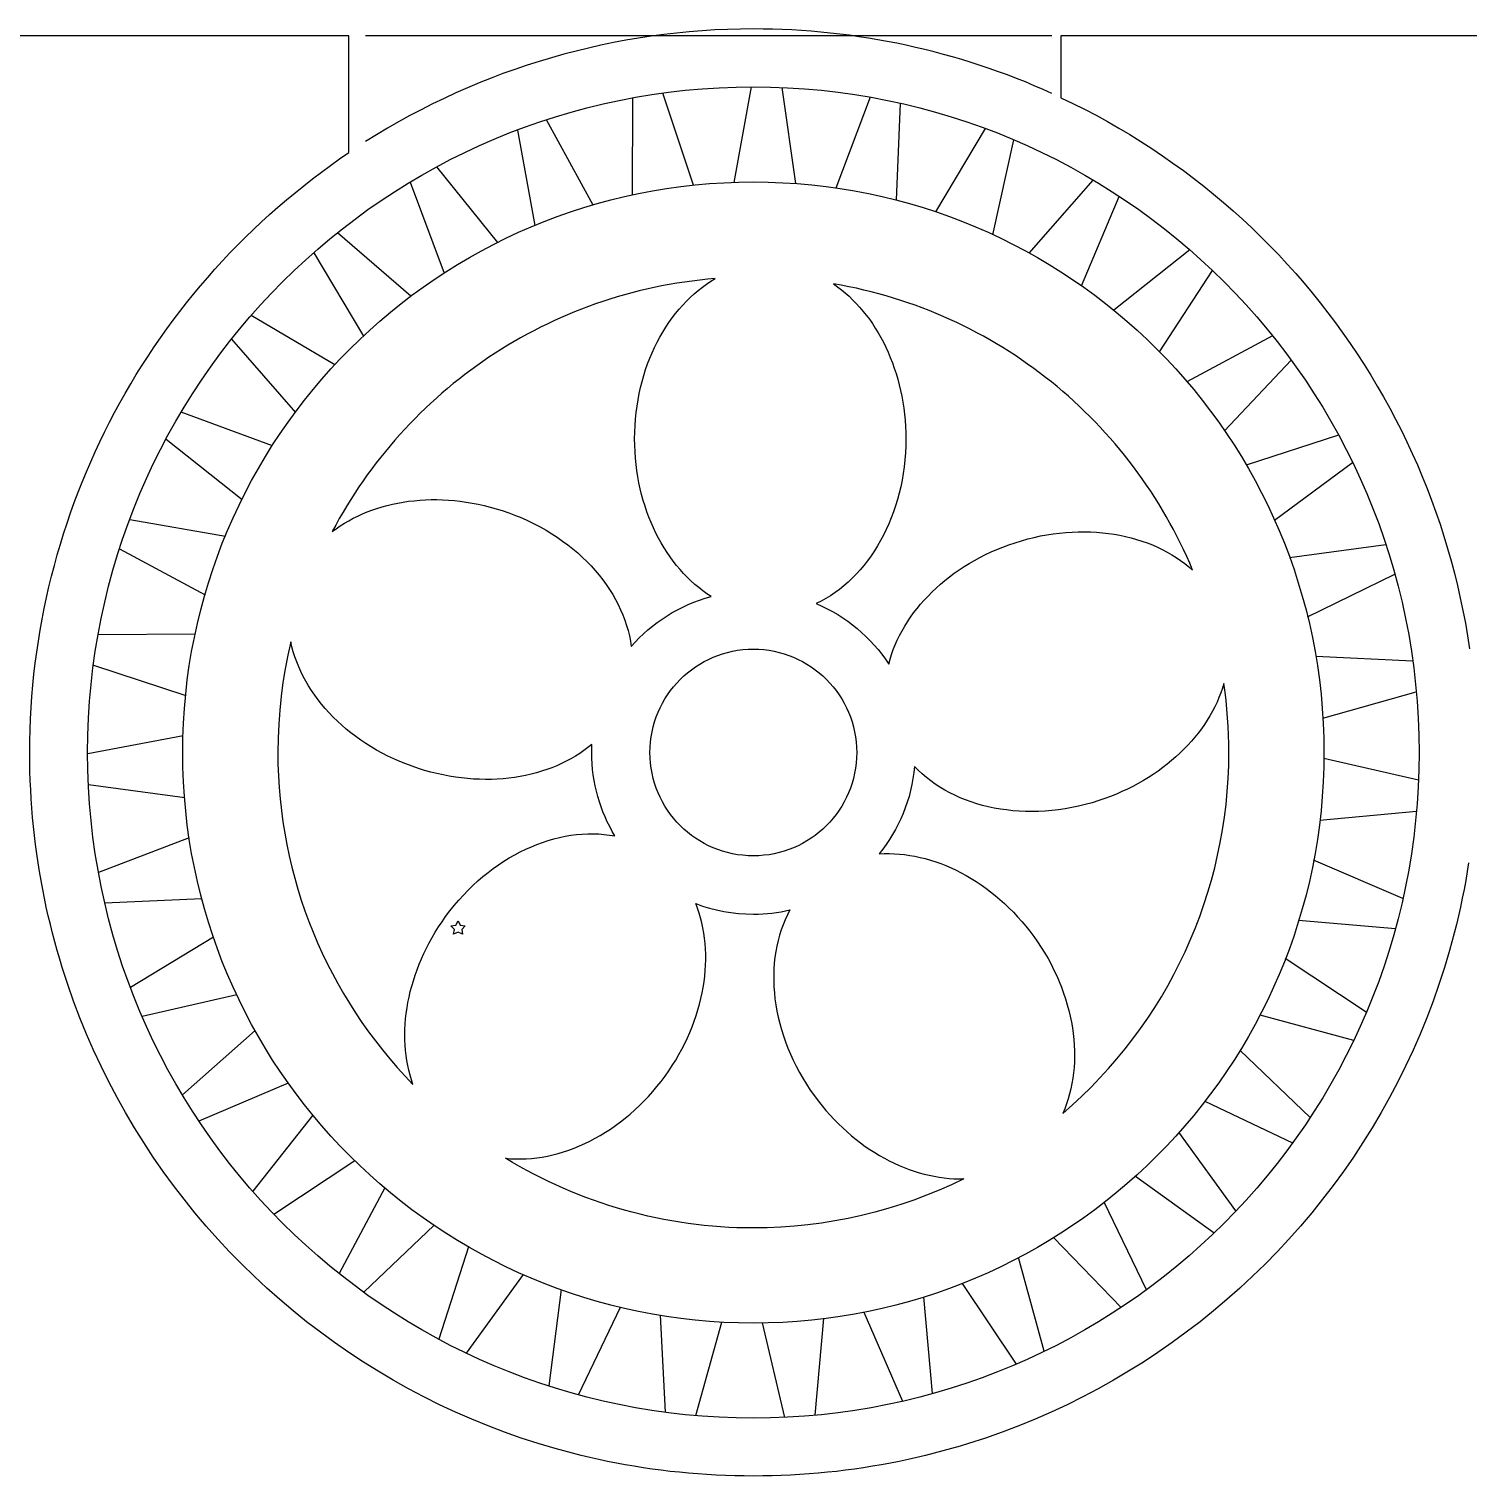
# Model space of a CAD drawing. Extents: x -295 to 296, y -191 to 193.
# Drawn here: x 57.4 to 154.9, y -188.2 to -90.2 of the extents above; entities that cross this region are included whole.
import ezdxf

# ---------------------------------------------------------------- set-up
doc = ezdxf.new("R2010")
doc.units = 0
doc.layers.add('레이어_1', color=18, linetype='CONTINUOUS')
doc.layers.add('레이어_2', color=1, linetype='CONTINUOUS')

msp = doc.modelspace()

# ---------------------------------------------------------------- linework, layer by layer
at = {"layer": '레이어_1'}
for points in [[(154.92, -146.709), (154.824, -147.316), (154.72, -147.92), (154.608, -148.522), (154.489, -149.122), (154.363, -149.718), (154.23, -150.312), (154.09, -150.904), (153.942, -151.492), (153.788, -152.078), (153.626, -152.661), (153.282, -153.817), (152.91, -154.962), (152.512, -156.094), (152.086, -157.213), (151.634, -158.319), (151.156, -159.412), (150.653, -160.49), (150.124, -161.554), (149.571, -162.603), (148.993, -163.636), (148.391, -164.655), (147.765, -165.657), (147.116, -166.643), (146.445, -167.612), (145.75, -168.564), (145.034, -169.498), (144.296, -170.415), (143.536, -171.313), (142.756, -172.193), (141.954, -173.053), (141.133, -173.895), (140.292, -174.716), (139.431, -175.517), (138.552, -176.298), (137.653, -177.057), (136.737, -177.795), (135.802, -178.512), (134.85, -179.206), (133.881, -179.878), (132.895, -180.527), (131.893, -181.152), (130.875, -181.754), (129.841, -182.332), (128.792, -182.886), (127.728, -183.414), (126.65, -183.918), (125.558, -184.396), (124.452, -184.848), (123.333, -185.273), (122.201, -185.672), (121.056, -186.043), (120.479, -186.219), (119.899, -186.388), (119.316, -186.549), (118.731, -186.704), (118.142, -186.851), (117.551, -186.992), (116.957, -187.125), (116.36, -187.251), (115.761, -187.37), (115.159, -187.481), (114.554, -187.585), (113.947, -187.682), (113.338, -187.771), (112.726, -187.853), (112.111, -187.927), (111.495, -187.993), (110.876, -188.052), (110.255, -188.103), (109.632, -188.147), (109.006, -188.183), (108.379, -188.21), (107.75, -188.23), (107.118, -188.242), (106.485, -188.246), (105.852, -188.242), (105.22, -188.23), (104.591, -188.21), (103.963, -188.183), (103.338, -188.147), (102.715, -188.103), (102.094, -188.052), (101.475, -187.993), (100.858, -187.927), (100.244, -187.853), (99.632, -187.771), (99.023, -187.682), (98.416, -187.585), (97.811, -187.481), (97.209, -187.37), (96.61, -187.251), (96.013, -187.125), (95.419, -186.992), (94.828, -186.851), (94.239, -186.704), (93.653, -186.549), (93.07, -186.388), (91.914, -186.043), (90.769, -185.672), (89.637, -185.273), (88.518, -184.848), (87.412, -184.396), (86.32, -183.918), (85.241, -183.414), (84.178, -182.886), (83.129, -182.332), (82.095, -181.754), (81.077, -181.152), (80.074, -180.527), (79.088, -179.878), (78.119, -179.206), (77.167, -178.512), (76.233, -177.795), (75.316, -177.057), (74.418, -176.298), (73.538, -175.517), (72.678, -174.716), (71.837, -173.895), (71.015, -173.053), (70.214, -172.193), (69.434, -171.313), (68.674, -170.415), (67.936, -169.498), (67.219, -168.564), (66.525, -167.612), (65.853, -166.643), (65.204, -165.657), (64.579, -164.655), (63.977, -163.636), (63.399, -162.603), (62.845, -161.554), (62.317, -160.49), (61.813, -159.412), (61.335, -158.319), (60.884, -157.213), (60.458, -156.094), (60.059, -154.962), (59.688, -153.817), (59.512, -153.241), (59.344, -152.661), (59.182, -152.078), (59.027, -151.492), (58.88, -150.904), (58.74, -150.312), (58.606, -149.718), (58.48, -149.122), (58.362, -148.522), (58.25, -147.92), (58.146, -147.316), (58.049, -146.709), (57.96, -146.099), (57.879, -145.487), (57.804, -144.873), (57.738, -144.256), (57.679, -143.637), (57.628, -143.016), (57.584, -142.393), (57.549, -141.768), (57.521, -141.14), (57.501, -140.511), (57.489, -139.88), (57.485, -139.246), (57.491, -138.483), (57.509, -137.721), (57.538, -136.96), (57.579, -136.202), (57.632, -135.446), (57.697, -134.692), (57.772, -133.94), (57.86, -133.191), (57.959, -132.444), (58.069, -131.699), (58.19, -130.958), (58.323, -130.219), (58.466, -129.484), (58.621, -128.751), (58.787, -128.022), (58.964, -127.296), (59.151, -126.573), (59.35, -125.854), (59.559, -125.139), (59.779, -124.427), (60.009, -123.72), (60.251, -123.016), (60.502, -122.316), (60.764, -121.621), (61.037, -120.93), (61.32, -120.244), (61.613, -119.562), (61.916, -118.885), (62.229, -118.213), (62.553, -117.545), (62.886, -116.883), (63.23, -116.226), (63.583, -115.574), (63.946, -114.928), (64.319, -114.287), (64.702, -113.652), (65.094, -113.022), (65.496, -112.398), (65.907, -111.781), (66.328, -111.169), (66.758, -110.564), (67.197, -109.965), (67.646, -109.372), (68.104, -108.786), (68.571, -108.207), (69.047, -107.634), (69.533, -107.069), (70.027, -106.51), (70.53, -105.959), (71.042, -105.414), (71.562, -104.878), (72.092, -104.348), (72.63, -103.826), (73.176, -103.312), (73.731, -102.806), (74.295, -102.308), (74.867, -101.818), (75.447, -101.336), (76.035, -100.862), (76.632, -100.397), (77.237, -99.94), (77.85, -99.492), (78.47, -99.052), (79.099, -98.622), (79.1, -90.702), (-29.731, -90.702)], [(191.779, -90.702), (127.313, -90.702), (127.315, -94.902), (128.116, -95.287), (128.908, -95.685), (129.69, -96.096), (130.463, -96.52), (131.226, -96.957), (131.98, -97.406), (132.724, -97.868), (133.458, -98.342), (134.183, -98.829), (134.897, -99.327), (135.601, -99.837), (136.295, -100.359), (136.978, -100.892), (137.651, -101.437), (138.313, -101.992), (138.965, -102.559), (139.606, -103.136), (140.235, -103.724), (140.854, -104.322), (141.462, -104.931), (142.058, -105.549), (142.643, -106.178), (143.216, -106.816), (143.778, -107.464), (144.329, -108.121), (144.867, -108.787), (145.393, -109.463), (145.908, -110.147), (146.41, -110.84), (146.9, -111.542), (147.378, -112.252), (147.843, -112.97), (148.295, -113.696), (148.735, -114.43), (149.162, -115.171), (149.576, -115.92), (149.978, -116.677), (150.366, -117.441), (150.74, -118.211), (151.102, -118.989), (151.45, -119.773), (151.784, -120.563), (152.105, -121.36), (152.412, -122.163), (152.705, -122.972), (152.984, -123.787), (153.249, -124.607), (153.499, -125.433), (153.736, -126.264), (153.958, -127.1), (154.165, -127.941), (154.358, -128.787), (154.535, -129.637), (154.698, -130.492), (154.846, -131.351), (154.979, -132.215)]]:
    msp.add_lwpolyline(points, dxfattribs=at)
at = {"layer": '레이어_2'}
for points in [[(126.702, -94.611), (126.105, -94.346), (125.505, -94.088), (124.902, -93.839), (124.296, -93.598), (123.687, -93.365), (123.075, -93.14), (122.461, -92.924), (121.844, -92.716), (121.225, -92.516), (120.603, -92.324), (119.979, -92.141), (119.353, -91.966), (118.725, -91.8), (118.094, -91.641), (117.461, -91.492), (116.827, -91.35), (116.191, -91.217), (115.553, -91.093), (114.913, -90.977), (114.272, -90.869), (113.629, -90.77), (112.985, -90.679), (112.339, -90.597), (111.693, -90.524), (111.045, -90.459), (110.396, -90.403), (109.746, -90.355), (109.095, -90.316), (108.444, -90.285), (107.791, -90.264), (107.138, -90.251), (106.485, -90.246), (105.613, -90.254), (104.743, -90.277), (103.874, -90.316), (103.007, -90.37), (102.142, -90.439), (101.279, -90.524), (100.418, -90.623), (99.56, -90.738), (98.705, -90.868), (97.852, -91.013), (97.003, -91.172), (96.157, -91.347), (95.314, -91.537), (94.475, -91.741), (93.64, -91.96), (92.809, -92.193), (91.982, -92.442), (91.16, -92.704), (90.342, -92.982), (89.529, -93.273), (88.722, -93.579), (87.919, -93.9), (87.122, -94.234), (86.331, -94.583), (85.545, -94.946), (84.765, -95.323), (83.992, -95.714), (83.225, -96.119), (82.465, -96.538), (81.711, -96.97), (80.964, -97.417), (80.225, -97.877)], [(126.7, -90.702), (80.23, -90.702)], [(98.293, -94.923), (98.287, -101.497)], [(102.425, -100.831), (100.356, -94.589)], [(106.339, -94.173), (105.16, -100.64)], [(109.35, -100.723), (108.429, -94.212)], [(114.39, -94.871), (112.074, -101.024)], [(116.182, -101.853), (116.439, -95.283)], [(95.631, -102.173), (92.481, -96.401)], [(122.186, -96.996), (118.81, -102.636)], [(90.511, -97.098), (91.679, -103.568)], [(122.703, -104.186), (124.129, -97.767)], [(89.185, -104.707), (85.056, -99.59)], [(83.241, -100.628), (85.546, -106.785)], [(129.478, -100.478), (125.149, -105.425)], [(128.703, -107.645), (131.252, -101.584)], [(83.296, -108.351), (78.319, -104.054)], [(76.719, -105.399), (80.086, -111.046)], [(136.031, -105.207), (130.888, -109.301)], [(133.989, -112.12), (137.579, -106.611)], [(78.152, -112.988), (72.488, -109.649)], [(71.154, -111.258), (75.475, -116.212)], [(141.635, -111.029), (135.843, -114.139)], [(138.39, -117.467), (142.906, -112.688)], [(73.919, -118.469), (67.749, -116.195)], [(66.724, -118.016), (71.86, -122.12)], [(146.108, -117.759), (139.854, -119.785)], [(141.767, -123.514), (147.063, -119.618)], [(70.732, -124.618), (64.256, -123.482)], [(149.308, -125.179), (142.793, -126.056)], [(63.572, -125.457), (69.358, -128.578)], [(144.009, -130.066), (149.916, -127.179)], [(68.694, -131.237), (62.119, -131.276)], [(151.132, -133.052), (144.565, -132.751)], [(61.8, -133.341), (68.05, -135.378)], [(145.045, -136.914), (151.373, -135.128)], [(67.872, -138.114), (61.409, -139.326)], [(151.521, -141.123), (145.113, -139.655)], [(61.463, -141.415), (67.977, -142.303)], [(144.842, -143.837), (151.387, -143.209)], [(68.29, -145.027), (62.148, -147.373)], [(150.462, -149.134), (144.419, -146.545)], [(62.574, -149.419), (69.142, -149.13)], [(143.406, -150.612), (149.958, -151.163)], [(69.936, -151.754), (64.311, -155.159)], [(147.99, -156.828), (142.506, -153.201)], [(65.096, -157.097), (71.506, -155.639)], [(140.783, -157.022), (147.132, -158.734)], [(72.756, -158.079), (67.83, -162.434)], [(144.183, -163.956), (139.436, -159.409)], [(68.948, -164.2), (74.996, -161.622)], [(137.058, -162.86), (142.999, -165.678)], [(76.661, -163.799), (72.592, -168.964)], [(139.166, -170.29), (135.306, -164.968)], [(74.007, -170.502), (79.497, -166.885)], [(132.351, -167.94), (137.693, -171.773)], [(81.524, -168.73), (78.442, -174.538)], [(133.097, -175.627), (130.25, -169.701)], [(80.11, -175.799), (84.865, -171.26)], [(126.812, -172.097), (131.384, -176.823)], [(87.19, -172.713), (85.195, -178.978)], [(126.174, -179.794), (124.431, -173.455)], [(87.06, -179.921), (90.929, -174.606)], [(120.62, -175.199), (124.274, -180.665)], [(93.475, -175.621), (92.631, -182.141)], [(118.618, -182.658), (118.034, -176.11)], [(94.635, -182.736), (97.492, -176.815)], [(100.179, -177.359), (100.513, -183.926)], [(113.973, -177.145), (116.593, -183.175)], [(102.59, -184.153), (104.345, -177.817)], [(107.086, -177.873), (108.587, -184.274)], [(110.671, -184.126), (111.266, -177.579)]]:
    msp.add_lwpolyline(points, dxfattribs=at)
for points in [[(106.485, -94.166), (107.648, -94.181), (108.805, -94.225), (109.953, -94.298), (111.094, -94.399), (112.226, -94.528), (113.35, -94.686), (114.465, -94.87), (115.57, -95.082), (116.666, -95.321), (117.751, -95.586), (118.826, -95.876), (119.89, -96.193), (120.943, -96.535), (121.985, -96.902), (123.015, -97.293), (124.032, -97.709), (125.037, -98.149), (126.029, -98.612), (127.008, -99.098), (127.973, -99.607), (128.924, -100.139), (129.86, -100.693), (130.783, -101.268), (131.69, -101.865), (132.581, -102.483), (133.457, -103.122), (134.317, -103.781), (135.16, -104.46), (135.986, -105.159), (136.796, -105.877), (137.587, -106.614), (138.361, -107.37), (139.117, -108.144), (139.854, -108.936), (140.572, -109.745), (141.271, -110.571), (141.95, -111.414), (142.609, -112.274), (143.248, -113.15), (143.866, -114.042), (144.463, -114.949), (145.038, -115.871), (145.592, -116.807), (146.124, -117.759), (146.633, -118.724), (147.12, -119.702), (147.583, -120.694), (148.022, -121.699), (148.438, -122.717), (148.829, -123.746), (149.196, -124.788), (149.538, -125.841), (149.855, -126.905), (150.146, -127.98), (150.411, -129.066), (150.649, -130.161), (150.861, -131.266), (151.045, -132.381), (151.203, -133.505), (151.332, -134.637), (151.433, -135.778), (151.506, -136.927), (151.55, -138.083), (151.565, -139.246), (151.55, -140.41), (151.506, -141.566), (151.433, -142.715), (151.332, -143.855), (151.203, -144.988), (151.045, -146.112), (150.861, -147.226), (150.649, -148.332), (150.411, -149.427), (150.146, -150.513), (149.855, -151.588), (149.538, -152.652), (149.196, -153.705), (148.829, -154.746), (148.438, -155.776), (148.022, -156.794), (147.583, -157.798), (147.12, -158.79), (146.633, -159.769), (146.124, -160.734), (145.592, -161.685), (145.038, -162.622), (144.463, -163.544), (143.866, -164.451), (143.248, -165.343), (142.609, -166.218), (141.95, -167.078), (141.271, -167.921), (140.572, -168.748), (139.854, -169.557), (139.117, -170.349), (138.361, -171.123), (137.587, -171.878), (136.796, -172.615), (135.986, -173.333), (135.16, -174.032), (134.317, -174.711), (133.457, -175.371), (132.581, -176.009), (131.69, -176.627), (130.783, -177.224), (129.86, -177.8), (128.924, -178.354), (127.973, -178.885), (127.008, -179.395), (126.029, -179.881), (125.037, -180.344), (124.032, -180.784), (123.015, -181.199), (121.985, -181.591), (120.943, -181.958), (119.89, -182.3), (118.826, -182.616), (117.751, -182.907), (116.666, -183.172), (115.57, -183.41), (114.465, -183.622), (113.35, -183.807), (112.226, -183.964), (111.094, -184.094), (109.953, -184.195), (108.805, -184.268), (107.648, -184.312), (106.485, -184.326), (105.321, -184.312), (104.165, -184.268), (103.016, -184.195), (101.876, -184.094), (100.743, -183.964), (99.62, -183.807), (98.505, -183.622), (97.4, -183.41), (96.304, -183.172), (95.219, -182.907), (94.144, -182.616), (93.079, -182.3), (92.026, -181.958), (90.985, -181.591), (89.955, -181.199), (88.938, -180.784), (87.933, -180.344), (86.941, -179.881), (85.962, -179.395), (84.997, -178.885), (84.046, -178.354), (83.109, -177.8), (82.187, -177.224), (81.28, -176.627), (80.389, -176.009), (79.513, -175.371), (78.653, -174.711), (77.81, -174.032), (76.983, -173.333), (76.174, -172.615), (75.382, -171.878), (74.608, -171.123), (73.853, -170.349), (73.116, -169.557), (72.398, -168.748), (71.699, -167.921), (71.02, -167.078), (70.361, -166.218), (69.722, -165.343), (69.104, -164.451), (68.507, -163.544), (67.931, -162.622), (67.377, -161.685), (66.846, -160.734), (66.337, -159.769), (65.85, -158.79), (65.387, -157.798), (64.947, -156.794), (64.532, -155.776), (64.14, -154.746), (63.773, -153.705), (63.432, -152.652), (63.115, -151.588), (62.824, -150.513), (62.559, -149.427), (62.321, -148.332), (62.109, -147.226), (61.924, -146.112), (61.767, -144.988), (61.638, -143.855), (61.536, -142.715), (61.463, -141.566), (61.42, -140.41), (61.405, -139.246), (61.42, -138.083), (61.463, -136.927), (61.536, -135.778), (61.638, -134.637), (61.767, -133.505), (61.924, -132.381), (62.109, -131.266), (62.321, -130.161), (62.559, -129.066), (62.824, -127.98), (63.115, -126.905), (63.432, -125.841), (63.773, -124.788), (64.14, -123.746), (64.532, -122.717), (64.947, -121.699), (65.387, -120.694), (65.85, -119.702), (66.337, -118.724), (66.846, -117.759), (67.377, -116.807), (67.931, -115.871), (68.507, -114.949), (69.104, -114.042), (69.722, -113.15), (70.361, -112.274), (71.02, -111.414), (71.699, -110.571), (72.398, -109.745), (73.116, -108.936), (73.853, -108.144), (74.608, -107.37), (75.382, -106.614), (76.174, -105.877), (76.983, -105.159), (77.81, -104.46), (78.653, -103.781), (79.513, -103.122), (80.389, -102.483), (81.28, -101.865), (82.187, -101.268), (83.109, -100.693), (84.046, -100.139), (84.997, -99.607), (85.962, -99.098), (86.941, -98.612), (87.933, -98.149), (88.938, -97.709), (89.955, -97.293), (90.985, -96.902), (92.026, -96.535), (93.079, -96.193), (94.144, -95.876), (95.219, -95.586), (96.304, -95.321), (97.4, -95.082), (98.505, -94.87), (99.62, -94.686), (100.743, -94.528), (101.876, -94.399), (103.016, -94.298), (104.165, -94.225), (105.321, -94.181)], [(106.485, -100.606), (107.482, -100.619), (108.473, -100.657), (109.458, -100.719), (110.436, -100.806), (111.406, -100.917), (112.369, -101.052), (113.325, -101.21), (114.272, -101.391), (115.211, -101.596), (116.142, -101.823), (117.063, -102.072), (117.975, -102.343), (118.878, -102.637), (119.771, -102.951), (120.653, -103.287), (121.525, -103.643), (122.387, -104.02), (123.237, -104.417), (124.076, -104.833), (124.903, -105.27), (125.718, -105.726), (126.521, -106.2), (127.311, -106.694), (128.089, -107.205), (128.853, -107.735), (129.604, -108.283), (130.341, -108.848), (131.063, -109.43), (131.772, -110.029), (132.466, -110.644), (133.144, -111.276), (133.807, -111.924), (134.455, -112.587), (135.087, -113.266), (135.702, -113.959), (136.301, -114.668), (136.883, -115.39), (137.448, -116.127), (137.996, -116.878), (138.526, -117.642), (139.037, -118.42), (139.531, -119.21), (140.006, -120.013), (140.461, -120.828), (140.898, -121.655), (141.315, -122.494), (141.712, -123.345), (142.088, -124.206), (142.445, -125.078), (142.78, -125.961), (143.095, -126.853), (143.388, -127.756), (143.659, -128.668), (143.908, -129.59), (144.135, -130.52), (144.34, -131.459), (144.521, -132.406), (144.68, -133.362), (144.814, -134.325), (144.925, -135.296), (145.012, -136.273), (145.075, -137.258), (145.112, -138.249), (145.125, -139.246), (145.112, -140.244), (145.075, -141.235), (145.012, -142.219), (144.925, -143.197), (144.814, -144.168), (144.68, -145.131), (144.521, -146.086), (144.34, -147.034), (144.135, -147.973), (143.908, -148.903), (143.659, -149.825), (143.388, -150.737), (143.095, -151.639), (142.78, -152.532), (142.445, -153.415), (142.088, -154.287), (141.712, -155.148), (141.315, -155.998), (140.898, -156.837), (140.461, -157.664), (140.006, -158.48), (139.531, -159.283), (139.037, -160.073), (138.526, -160.85), (137.996, -161.615), (137.448, -162.365), (136.883, -163.102), (136.301, -163.825), (135.702, -164.533), (135.087, -165.227), (134.455, -165.906), (133.807, -166.569), (133.144, -167.217), (132.466, -167.848), (131.772, -168.464), (131.063, -169.063), (130.341, -169.645), (129.604, -170.21), (128.853, -170.757), (128.089, -171.287), (127.311, -171.799), (126.521, -172.292), (125.718, -172.767), (124.903, -173.223), (124.076, -173.659), (123.237, -174.076), (122.387, -174.473), (121.525, -174.85), (120.653, -175.206), (119.771, -175.542), (118.878, -175.856), (117.975, -176.149), (117.063, -176.421), (116.142, -176.67), (115.211, -176.897), (114.272, -177.101), (113.325, -177.283), (112.369, -177.441), (111.406, -177.576), (110.436, -177.687), (109.458, -177.774), (108.473, -177.836), (107.482, -177.874), (106.485, -177.886), (105.488, -177.874), (104.496, -177.836), (103.512, -177.774), (102.534, -177.687), (101.564, -177.576), (100.6, -177.441), (99.645, -177.283), (98.698, -177.101), (97.758, -176.897), (96.828, -176.67), (95.907, -176.421), (94.994, -176.149), (94.092, -175.856), (93.199, -175.542), (92.317, -175.206), (91.444, -174.85), (90.583, -174.473), (89.733, -174.076), (88.894, -173.659), (88.067, -173.223), (87.252, -172.767), (86.449, -172.292), (85.658, -171.799), (84.881, -171.287), (84.117, -170.757), (83.366, -170.21), (82.629, -169.645), (81.906, -169.063), (81.198, -168.464), (80.504, -167.848), (79.826, -167.217), (79.162, -166.569), (78.515, -165.906), (77.883, -165.227), (77.267, -164.533), (76.668, -163.825), (76.086, -163.102), (75.521, -162.365), (74.974, -161.615), (74.444, -160.85), (73.932, -160.073), (73.439, -159.283), (72.964, -158.48), (72.508, -157.664), (72.072, -156.837), (71.655, -155.998), (71.258, -155.148), (70.881, -154.287), (70.525, -153.415), (70.189, -152.532), (69.875, -151.639), (69.582, -150.737), (69.311, -149.825), (69.061, -148.903), (68.834, -147.973), (68.63, -147.034), (68.448, -146.086), (68.29, -145.131), (68.155, -144.168), (68.044, -143.197), (67.957, -142.219), (67.895, -141.235), (67.857, -140.244), (67.845, -139.246), (67.857, -138.249), (67.895, -137.258), (67.957, -136.273), (68.044, -135.296), (68.155, -134.325), (68.29, -133.362), (68.448, -132.406), (68.63, -131.459), (68.834, -130.52), (69.061, -129.59), (69.311, -128.668), (69.582, -127.756), (69.875, -126.853), (70.189, -125.961), (70.525, -125.078), (70.881, -124.206), (71.258, -123.345), (71.655, -122.494), (72.072, -121.655), (72.508, -120.828), (72.964, -120.013), (73.439, -119.21), (73.932, -118.42), (74.444, -117.642), (74.974, -116.878), (75.521, -116.127), (76.086, -115.39), (76.668, -114.668), (77.267, -113.959), (77.883, -113.266), (78.515, -112.587), (79.162, -111.924), (79.826, -111.276), (80.504, -110.644), (81.198, -110.029), (81.906, -109.43), (82.629, -108.848), (83.366, -108.283), (84.117, -107.735), (84.881, -107.205), (85.658, -106.694), (86.449, -106.2), (87.252, -105.726), (88.067, -105.27), (88.894, -104.833), (89.733, -104.417), (90.583, -104.02), (91.444, -103.643), (92.317, -103.287), (93.199, -102.951), (94.092, -102.637), (94.994, -102.343), (95.907, -102.072), (96.828, -101.823), (97.758, -101.596), (98.698, -101.391), (99.645, -101.21), (100.6, -101.052), (101.564, -100.917), (102.534, -100.806), (103.512, -100.719), (104.496, -100.657), (105.488, -100.619)], [(103.909, -107.153), (103.381, -107.199), (102.856, -107.253), (102.333, -107.316), (101.812, -107.387), (101.295, -107.466), (100.78, -107.554), (100.268, -107.649), (99.759, -107.753), (99.252, -107.865), (98.749, -107.984), (98.249, -108.112), (97.752, -108.247), (97.258, -108.39), (96.768, -108.541), (96.281, -108.699), (95.797, -108.865), (95.317, -109.038), (94.84, -109.218), (94.368, -109.406), (93.898, -109.601), (93.433, -109.803), (92.971, -110.012), (92.513, -110.228), (92.06, -110.452), (91.61, -110.682), (91.164, -110.919), (90.723, -111.162), (90.286, -111.413), (89.853, -111.669), (89.425, -111.933), (89.001, -112.203), (88.581, -112.479), (88.167, -112.762), (87.756, -113.051), (87.351, -113.346), (86.95, -113.647), (86.555, -113.954), (86.164, -114.268), (85.778, -114.587), (85.398, -114.912), (85.022, -115.243), (84.652, -115.579), (84.287, -115.922), (83.927, -116.269), (83.573, -116.623), (83.224, -116.981), (82.881, -117.345), (82.543, -117.715), (82.211, -118.089), (81.885, -118.469), (81.565, -118.854), (81.251, -119.244), (80.942, -119.639), (80.64, -120.039), (80.344, -120.443), (80.053, -120.852), (79.77, -121.266), (79.492, -121.685), (79.221, -122.108), (78.956, -122.536), (78.698, -122.968), (78.447, -123.404), (78.202, -123.845), (77.964, -124.29), (78.23, -124.091), (78.505, -123.902), (78.79, -123.721), (79.082, -123.549), (79.383, -123.387), (79.691, -123.234), (80.007, -123.09), (80.33, -122.955), (80.66, -122.831), (80.997, -122.716), (81.34, -122.611), (81.689, -122.516), (82.044, -122.43), (82.404, -122.355), (82.769, -122.291), (83.139, -122.236), (83.514, -122.192), (83.893, -122.159), (84.276, -122.136), (84.662, -122.124), (85.052, -122.123), (85.445, -122.134), (85.84, -122.155), (86.238, -122.187), (86.638, -122.231), (87.04, -122.286), (87.444, -122.353), (87.849, -122.431), (88.254, -122.521), (88.66, -122.623), (89.067, -122.737), (89.474, -122.863), (89.927, -123.018), (90.372, -123.186), (90.807, -123.365), (91.232, -123.556), (91.648, -123.758), (92.053, -123.971), (92.449, -124.194), (92.833, -124.428), (93.207, -124.671), (93.569, -124.924), (93.921, -125.185), (94.26, -125.455), (94.588, -125.733), (94.903, -126.02), (95.206, -126.313), (95.497, -126.614), (95.774, -126.921), (96.038, -127.235), (96.289, -127.554), (96.526, -127.879), (96.75, -128.21), (96.959, -128.545), (97.153, -128.884), (97.333, -129.228), (97.498, -129.575), (97.647, -129.926), (97.782, -130.279), (97.9, -130.636), (98.002, -130.994), (98.089, -131.354), (98.158, -131.716), (98.211, -132.078), (98.48, -131.779), (98.759, -131.49), (99.049, -131.212), (99.349, -130.944), (99.658, -130.687), (99.977, -130.442), (100.306, -130.208), (100.643, -129.986), (100.988, -129.776), (101.342, -129.579), (101.704, -129.395), (102.073, -129.224), (102.45, -129.067), (102.834, -128.923), (103.224, -128.793), (103.621, -128.678), (103.336, -128.492), (103.058, -128.293), (102.785, -128.083), (102.519, -127.861), (102.259, -127.627), (102.006, -127.382), (101.759, -127.127), (101.52, -126.86), (101.288, -126.584), (101.063, -126.297), (100.846, -126.001), (100.637, -125.695), (100.437, -125.38), (100.244, -125.056), (100.06, -124.723), (99.885, -124.382), (99.719, -124.033), (99.562, -123.676), (99.414, -123.311), (99.276, -122.939), (99.148, -122.56), (99.029, -122.174), (98.921, -121.782), (98.824, -121.383), (98.737, -120.979), (98.661, -120.569), (98.596, -120.153), (98.543, -119.733), (98.501, -119.307), (98.471, -118.877), (98.452, -118.443), (98.446, -118.005), (98.453, -117.553), (98.472, -117.106), (98.504, -116.663), (98.549, -116.225), (98.606, -115.792), (98.675, -115.364), (98.755, -114.943), (98.847, -114.527), (98.951, -114.118), (99.065, -113.715), (99.19, -113.32), (99.326, -112.932), (99.472, -112.551), (99.629, -112.178), (99.795, -111.813), (99.971, -111.457), (100.156, -111.109), (100.351, -110.771), (100.554, -110.442), (100.766, -110.122), (100.987, -109.813), (101.216, -109.514), (101.453, -109.225), (101.698, -108.948), (101.95, -108.681), (102.21, -108.426), (102.477, -108.182), (102.75, -107.951), (103.031, -107.732), (103.317, -107.526), (103.61, -107.333)], [(136.232, -126.902), (136.033, -126.434), (135.827, -125.97), (135.614, -125.51), (135.394, -125.053), (135.167, -124.601), (134.934, -124.153), (134.693, -123.709), (134.446, -123.269), (134.192, -122.833), (133.931, -122.402), (133.664, -121.975), (133.39, -121.552), (133.11, -121.134), (132.824, -120.721), (132.531, -120.312), (132.233, -119.908), (131.928, -119.509), (131.617, -119.115), (131.3, -118.726), (130.977, -118.342), (130.648, -117.963), (130.313, -117.589), (129.973, -117.221), (129.627, -116.858), (129.276, -116.5), (128.918, -116.147), (128.556, -115.801), (128.188, -115.459), (127.815, -115.124), (127.436, -114.794), (127.052, -114.47), (126.664, -114.152), (126.27, -113.84), (125.871, -113.534), (125.467, -113.234), (125.058, -112.94), (124.645, -112.653), (124.227, -112.372), (123.804, -112.097), (123.376, -111.828), (122.944, -111.567), (122.508, -111.311), (122.067, -111.063), (121.622, -110.821), (121.173, -110.586), (120.719, -110.358), (120.262, -110.137), (119.8, -109.923), (119.334, -109.716), (118.865, -109.516), (118.391, -109.323), (117.914, -109.138), (117.433, -108.96), (116.948, -108.789), (116.46, -108.626), (115.969, -108.471), (115.474, -108.323), (114.975, -108.183), (114.473, -108.051), (113.968, -107.927), (113.46, -107.811), (112.949, -107.702), (112.435, -107.602), (111.917, -107.51), (112.187, -107.702), (112.452, -107.906), (112.71, -108.121), (112.963, -108.347), (113.209, -108.583), (113.449, -108.829), (113.683, -109.085), (113.909, -109.351), (114.129, -109.627), (114.342, -109.911), (114.547, -110.205), (114.744, -110.507), (114.934, -110.818), (115.116, -111.137), (115.29, -111.464), (115.455, -111.799), (115.612, -112.141), (115.76, -112.491), (115.899, -112.847), (116.029, -113.211), (116.15, -113.58), (116.262, -113.956), (116.363, -114.338), (116.455, -114.726), (116.537, -115.119), (116.608, -115.518), (116.669, -115.921), (116.72, -116.33), (116.759, -116.742), (116.787, -117.159), (116.805, -117.58), (116.81, -118.005), (116.803, -118.484), (116.781, -118.959), (116.745, -119.428), (116.695, -119.892), (116.631, -120.349), (116.554, -120.801), (116.463, -121.246), (116.36, -121.684), (116.244, -122.114), (116.116, -122.537), (115.976, -122.952), (115.824, -123.358), (115.661, -123.756), (115.486, -124.144), (115.301, -124.523), (115.105, -124.892), (114.898, -125.251), (114.682, -125.599), (114.455, -125.937), (114.219, -126.263), (113.974, -126.577), (113.72, -126.879), (113.457, -127.169), (113.186, -127.446), (112.907, -127.71), (112.62, -127.961), (112.325, -128.198), (112.023, -128.421), (111.714, -128.629), (111.398, -128.822), (111.076, -129), (110.747, -129.162), (111.122, -129.328), (111.488, -129.508), (111.847, -129.701), (112.197, -129.906), (112.539, -130.124), (112.872, -130.355), (113.196, -130.597), (113.511, -130.851), (113.816, -131.116), (114.111, -131.392), (114.395, -131.678), (114.669, -131.975), (114.932, -132.282), (115.183, -132.598), (115.423, -132.924), (115.651, -133.259), (115.74, -132.931), (115.843, -132.604), (115.959, -132.28), (116.088, -131.958), (116.23, -131.638), (116.384, -131.322), (116.551, -131.008), (116.731, -130.698), (116.922, -130.392), (117.125, -130.09), (117.34, -129.792), (117.566, -129.498), (117.804, -129.21), (118.053, -128.927), (118.312, -128.649), (118.583, -128.377), (118.863, -128.11), (119.155, -127.851), (119.456, -127.597), (119.767, -127.351), (120.088, -127.112), (120.418, -126.88), (120.758, -126.656), (121.107, -126.441), (121.465, -126.233), (121.831, -126.034), (122.206, -125.844), (122.59, -125.663), (122.981, -125.492), (123.381, -125.33), (123.788, -125.178), (124.203, -125.037), (124.636, -124.903), (125.069, -124.783), (125.501, -124.677), (125.933, -124.584), (126.363, -124.504), (126.792, -124.437), (127.22, -124.384), (127.644, -124.343), (128.067, -124.315), (128.486, -124.3), (128.902, -124.297), (129.314, -124.307), (129.722, -124.329), (130.126, -124.363), (130.525, -124.409), (130.919, -124.467), (131.308, -124.536), (131.691, -124.618), (132.067, -124.71), (132.437, -124.815), (132.8, -124.93), (133.155, -125.056), (133.503, -125.194), (133.843, -125.342), (134.175, -125.501), (134.498, -125.67), (134.812, -125.85), (135.116, -126.04), (135.411, -126.241), (135.695, -126.451), (135.969, -126.672)], [(97.109, -144.899), (96.927, -144.587), (96.755, -144.268), (96.593, -143.942), (96.442, -143.611), (96.302, -143.274), (96.173, -142.931), (96.055, -142.583), (95.949, -142.23), (95.854, -141.872), (95.771, -141.509), (95.7, -141.142), (95.642, -140.77), (95.596, -140.395), (95.563, -140.016), (95.544, -139.633), (95.537, -139.246), (95.551, -138.704), (95.285, -138.917), (95.01, -139.121), (94.726, -139.315), (94.432, -139.5), (94.13, -139.675), (93.818, -139.84), (93.499, -139.996), (93.172, -140.141), (92.837, -140.276), (92.495, -140.401), (92.146, -140.516), (91.79, -140.62), (91.429, -140.714), (91.061, -140.797), (90.688, -140.869), (90.309, -140.931), (89.925, -140.981), (89.537, -141.02), (89.145, -141.048), (88.748, -141.064), (88.348, -141.069), (87.944, -141.062), (87.538, -141.043), (87.129, -141.013), (86.717, -140.971), (86.304, -140.916), (85.889, -140.849), (85.472, -140.77), (85.055, -140.679), (84.636, -140.575), (84.218, -140.458), (83.799, -140.328), (83.37, -140.182), (82.95, -140.025), (82.537, -139.857), (82.133, -139.679), (81.738, -139.49), (81.352, -139.292), (80.975, -139.085), (80.608, -138.868), (80.25, -138.642), (79.902, -138.408), (79.564, -138.166), (79.236, -137.916), (78.919, -137.658), (78.612, -137.394), (78.316, -137.122), (78.031, -136.844), (77.758, -136.559), (77.496, -136.268), (77.246, -135.972), (77.008, -135.671), (76.782, -135.364), (76.569, -135.053), (76.368, -134.737), (76.18, -134.418), (76.005, -134.094), (75.843, -133.768), (75.695, -133.438), (75.56, -133.105), (75.439, -132.77), (75.333, -132.432), (75.241, -132.093), (75.163, -131.753), (74.96, -132.659), (74.783, -133.575), (74.633, -134.5), (74.508, -135.433), (74.411, -136.375), (74.341, -137.325), (74.299, -138.282), (74.285, -139.246), (74.295, -140.038), (74.324, -140.826), (74.372, -141.612), (74.439, -142.394), (74.525, -143.173), (74.63, -143.948), (74.753, -144.718), (74.895, -145.485), (75.055, -146.246), (75.233, -147.002), (75.429, -147.753), (75.643, -148.499), (75.874, -149.238), (76.123, -149.971), (76.39, -150.697), (76.674, -151.416), (76.974, -152.128), (77.292, -152.832), (77.627, -153.529), (77.978, -154.217), (78.345, -154.897), (78.729, -155.568), (79.13, -156.23), (79.546, -156.882), (79.978, -157.525), (80.426, -158.158), (80.889, -158.78), (81.368, -159.392), (81.862, -159.993), (82.372, -160.582), (82.896, -161.16), (83.435, -161.726), (83.33, -161.412), (83.236, -161.092), (83.153, -160.766), (83.082, -160.435), (83.021, -160.1), (82.972, -159.759), (82.934, -159.415), (82.907, -159.067), (82.891, -158.715), (82.886, -158.36), (82.893, -158.002), (82.911, -157.641), (82.94, -157.279), (82.981, -156.914), (83.032, -156.547), (83.095, -156.179), (83.17, -155.81), (83.255, -155.44), (83.352, -155.07), (83.46, -154.7), (83.58, -154.33), (83.711, -153.96), (83.853, -153.591), (84.007, -153.224), (84.172, -152.858), (84.348, -152.494), (84.536, -152.131), (84.735, -151.772), (84.946, -151.415), (85.168, -151.061), (85.402, -150.71), (85.646, -150.363), (85.934, -149.98), (86.231, -149.609), (86.536, -149.25), (86.849, -148.905), (87.169, -148.572), (87.497, -148.252), (87.832, -147.945), (88.173, -147.652), (88.519, -147.372), (88.871, -147.105), (89.229, -146.852), (89.59, -146.612), (89.956, -146.387), (90.326, -146.175), (90.698, -145.977), (91.074, -145.794), (91.452, -145.625), (91.832, -145.471), (92.213, -145.331), (92.595, -145.206), (92.978, -145.095), (93.362, -145), (93.745, -144.92), (94.127, -144.855), (94.508, -144.805), (94.888, -144.771), (95.266, -144.753), (95.641, -144.75), (96.013, -144.763), (96.382, -144.792), (96.748, -144.838)], [(106.485, -132.246), (106.845, -132.255), (107.201, -132.282), (107.551, -132.327), (107.896, -132.389), (108.234, -132.467), (108.566, -132.561), (108.892, -132.671), (109.21, -132.796), (109.52, -132.937), (109.821, -133.091), (110.115, -133.26), (110.399, -133.442), (110.673, -133.637), (110.938, -133.845), (111.191, -134.065), (111.435, -134.297), (111.666, -134.54), (111.886, -134.794), (112.094, -135.058), (112.289, -135.333), (112.471, -135.617), (112.64, -135.91), (112.795, -136.212), (112.935, -136.522), (113.06, -136.839), (113.17, -137.165), (113.264, -137.497), (113.343, -137.836), (113.404, -138.18), (113.449, -138.531), (113.476, -138.886), (113.485, -139.246), (113.476, -139.607), (113.449, -139.962), (113.404, -140.312), (113.343, -140.657), (113.264, -140.996), (113.17, -141.328), (113.06, -141.653), (112.935, -141.971), (112.795, -142.281), (112.64, -142.583), (112.471, -142.876), (112.289, -143.16), (112.094, -143.435), (111.886, -143.699), (111.666, -143.953), (111.435, -144.196), (111.191, -144.428), (110.938, -144.648), (110.673, -144.856), (110.399, -145.051), (110.115, -145.233), (109.821, -145.401), (109.52, -145.556), (109.21, -145.696), (108.892, -145.822), (108.566, -145.932), (108.234, -146.026), (107.896, -146.104), (107.551, -146.166), (107.201, -146.21), (106.845, -146.237), (106.485, -146.246), (106.125, -146.237), (105.769, -146.21), (105.419, -146.166), (105.074, -146.104), (104.735, -146.026), (104.403, -145.932), (104.078, -145.822), (103.76, -145.696), (103.45, -145.556), (103.148, -145.401), (102.855, -145.233), (102.571, -145.051), (102.297, -144.856), (102.032, -144.648), (101.778, -144.428), (101.535, -144.196), (101.303, -143.953), (101.083, -143.699), (100.876, -143.435), (100.68, -143.16), (100.498, -142.876), (100.33, -142.583), (100.175, -142.281), (100.035, -141.971), (99.91, -141.653), (99.8, -141.328), (99.705, -140.996), (99.627, -140.657), (99.566, -140.312), (99.521, -139.962), (99.494, -139.607), (99.485, -139.246), (99.494, -138.886), (99.521, -138.531), (99.566, -138.18), (99.627, -137.836), (99.705, -137.497), (99.8, -137.165), (99.91, -136.839), (100.035, -136.522), (100.175, -136.212), (100.33, -135.91), (100.498, -135.617), (100.68, -135.333), (100.876, -135.058), (101.083, -134.794), (101.303, -134.54), (101.535, -134.297), (101.778, -134.065), (102.032, -133.845), (102.297, -133.637), (102.571, -133.442), (102.855, -133.26), (103.148, -133.091), (103.45, -132.937), (103.76, -132.796), (104.078, -132.671), (104.403, -132.561), (104.735, -132.467), (105.074, -132.389), (105.419, -132.327), (105.769, -132.282), (106.125, -132.255)], [(138.349, -134.583), (138.251, -134.9), (138.14, -135.215), (138.016, -135.529), (137.881, -135.839), (137.733, -136.147), (137.574, -136.453), (137.403, -136.755), (137.22, -137.053), (137.027, -137.348), (136.822, -137.639), (136.606, -137.926), (136.38, -138.208), (136.143, -138.485), (135.896, -138.758), (135.638, -139.025), (135.371, -139.286), (135.094, -139.542), (134.807, -139.792), (134.51, -140.035), (134.205, -140.272), (133.89, -140.502), (133.566, -140.725), (133.234, -140.94), (132.893, -141.148), (132.544, -141.347), (132.186, -141.539), (131.82, -141.722), (131.447, -141.897), (131.066, -142.062), (130.677, -142.219), (130.281, -142.365), (129.878, -142.503), (129.42, -142.644), (128.962, -142.769), (128.505, -142.88), (128.048, -142.976), (127.593, -143.056), (127.14, -143.122), (126.689, -143.174), (126.241, -143.211), (125.796, -143.234), (125.354, -143.243), (124.916, -143.238), (124.483, -143.219), (124.054, -143.186), (123.631, -143.14), (123.213, -143.081), (122.802, -143.009), (122.396, -142.923), (121.998, -142.825), (121.608, -142.714), (121.225, -142.59), (120.85, -142.454), (120.484, -142.306), (120.127, -142.146), (119.779, -141.974), (119.442, -141.79), (119.114, -141.594), (118.798, -141.387), (118.493, -141.168), (118.199, -140.939), (117.918, -140.698), (117.649, -140.447), (117.393, -140.184), (117.349, -140.601), (117.291, -141.013), (117.217, -141.42), (117.128, -141.822), (117.025, -142.218), (116.907, -142.608), (116.775, -142.992), (116.63, -143.369), (116.471, -143.739), (116.299, -144.102), (116.115, -144.458), (115.918, -144.806), (115.708, -145.146), (115.487, -145.477), (115.254, -145.8), (115.01, -146.114), (115.35, -146.097), (115.692, -146.094), (116.036, -146.104), (116.382, -146.127), (116.73, -146.163), (117.079, -146.212), (117.429, -146.274), (117.779, -146.348), (118.13, -146.436), (118.48, -146.535), (118.83, -146.648), (119.179, -146.772), (119.527, -146.909), (119.873, -147.058), (120.218, -147.219), (120.56, -147.392), (120.9, -147.577), (121.237, -147.773), (121.571, -147.982), (121.902, -148.202), (122.229, -148.433), (122.551, -148.676), (122.869, -148.93), (123.182, -149.195), (123.49, -149.471), (123.793, -149.758), (124.09, -150.056), (124.38, -150.365), (124.665, -150.685), (124.942, -151.015), (125.212, -151.356), (125.475, -151.707), (125.735, -152.076), (125.982, -152.449), (126.216, -152.826), (126.438, -153.207), (126.646, -153.59), (126.841, -153.976), (127.024, -154.364), (127.194, -154.754), (127.351, -155.146), (127.495, -155.539), (127.626, -155.932), (127.744, -156.326), (127.85, -156.72), (127.943, -157.113), (128.023, -157.506), (128.09, -157.897), (128.144, -158.287), (128.186, -158.675), (128.215, -159.061), (128.231, -159.444), (128.234, -159.824), (128.225, -160.2), (128.203, -160.573), (128.168, -160.941), (128.121, -161.305), (128.061, -161.664), (127.989, -162.018), (127.903, -162.365), (127.805, -162.707), (127.695, -163.043), (127.572, -163.371), (127.436, -163.692), (128.093, -163.115), (128.732, -162.521), (129.353, -161.911), (129.957, -161.286), (130.542, -160.646), (131.109, -159.991), (131.658, -159.323), (132.187, -158.64), (132.698, -157.945), (133.189, -157.236), (133.661, -156.515), (134.113, -155.782), (134.546, -155.038), (134.958, -154.282), (135.35, -153.515), (135.721, -152.739), (136.072, -151.952), (136.401, -151.156), (136.71, -150.35), (136.997, -149.536), (137.262, -148.714), (137.505, -147.884), (137.726, -147.047), (137.925, -146.202), (138.101, -145.351), (138.255, -144.494), (138.385, -143.631), (138.493, -142.763), (138.576, -141.89), (138.636, -141.013), (138.673, -140.131), (138.685, -139.246), (138.68, -138.654), (138.664, -138.064), (138.637, -137.477), (138.6, -136.892), (138.553, -136.311), (138.495, -135.732), (138.427, -135.156)], [(120.734, -168.116), (119.901, -168.514), (119.058, -168.886), (118.206, -169.234), (117.344, -169.558), (116.473, -169.856), (115.595, -170.13), (114.709, -170.378), (113.816, -170.6), (112.916, -170.797), (112.011, -170.968), (111.1, -171.114), (110.184, -171.233), (109.264, -171.326), (108.341, -171.393), (107.414, -171.433), (106.485, -171.446), (105.928, -171.442), (105.371, -171.427), (104.816, -171.403), (104.262, -171.37), (103.71, -171.327), (103.159, -171.274), (102.609, -171.212), (102.061, -171.141), (101.514, -171.06), (100.97, -170.971), (100.428, -170.871), (99.887, -170.763), (99.349, -170.646), (98.813, -170.519), (98.28, -170.383), (97.749, -170.238), (97.221, -170.085), (96.696, -169.922), (96.174, -169.75), (95.654, -169.57), (95.138, -169.38), (94.625, -169.182), (94.115, -168.975), (93.609, -168.759), (93.107, -168.535), (92.608, -168.302), (92.113, -168.06), (91.622, -167.81), (91.135, -167.551), (90.652, -167.283), (90.174, -167.008), (89.7, -166.723), (90.047, -166.754), (90.398, -166.77), (90.751, -166.772), (91.107, -166.76), (91.464, -166.734), (91.823, -166.694), (92.183, -166.641), (92.544, -166.574), (92.905, -166.493), (93.267, -166.399), (93.628, -166.292), (93.989, -166.172), (94.348, -166.038), (94.707, -165.892), (95.063, -165.732), (95.418, -165.56), (95.769, -165.375), (96.119, -165.178), (96.464, -164.968), (96.807, -164.746), (97.145, -164.512), (97.479, -164.265), (97.809, -164.007), (98.133, -163.737), (98.452, -163.454), (98.765, -163.16), (99.072, -162.855), (99.373, -162.538), (99.667, -162.209), (99.953, -161.87), (100.232, -161.519), (100.503, -161.157), (100.756, -160.799), (100.997, -160.437), (101.225, -160.071), (101.441, -159.702), (101.645, -159.331), (101.836, -158.956), (102.016, -158.58), (102.184, -158.202), (102.339, -157.822), (102.482, -157.441), (102.613, -157.06), (102.732, -156.678), (102.839, -156.295), (102.934, -155.913), (103.017, -155.532), (103.088, -155.152), (103.147, -154.773), (103.193, -154.395), (103.228, -154.02), (103.251, -153.647), (103.261, -153.277), (103.26, -152.909), (103.247, -152.545), (103.222, -152.185), (103.184, -151.829), (103.135, -151.477), (103.074, -151.131), (103.001, -150.789), (102.916, -150.452), (102.82, -150.122), (102.711, -149.798), (102.59, -149.48), (103.049, -149.643), (103.516, -149.786), (103.992, -149.909), (104.477, -150.01), (104.969, -150.09), (105.468, -150.148), (105.973, -150.183), (106.485, -150.194), (106.804, -150.19), (107.12, -150.176), (107.434, -150.154), (107.746, -150.122), (108.055, -150.082), (108.361, -150.033), (108.665, -149.976), (108.965, -149.91), (108.795, -150.234), (108.639, -150.568), (108.497, -150.91), (108.369, -151.26), (108.255, -151.618), (108.156, -151.982), (108.071, -152.354), (108, -152.732), (107.944, -153.116), (107.902, -153.505), (107.874, -153.899), (107.86, -154.297), (107.861, -154.699), (107.876, -155.105), (107.906, -155.514), (107.949, -155.926), (108.008, -156.34), (108.08, -156.756), (108.167, -157.172), (108.269, -157.59), (108.385, -158.008), (108.515, -158.426), (108.66, -158.844), (108.82, -159.26), (108.993, -159.675), (109.182, -160.088), (109.385, -160.499), (109.602, -160.907), (109.834, -161.311), (110.081, -161.712), (110.342, -162.109), (110.618, -162.501), (110.872, -162.841), (111.133, -163.171), (111.401, -163.491), (111.675, -163.801), (111.955, -164.102), (112.241, -164.392), (112.533, -164.672), (112.83, -164.942), (113.132, -165.202), (113.438, -165.451), (113.749, -165.69), (114.063, -165.918), (114.382, -166.135), (114.704, -166.341), (115.028, -166.537), (115.356, -166.722), (115.686, -166.895), (116.019, -167.058), (116.353, -167.209), (116.689, -167.349), (117.026, -167.478), (117.364, -167.595), (117.703, -167.701), (118.042, -167.795), (118.382, -167.877), (118.721, -167.947), (119.059, -168.006), (119.397, -168.052), (119.734, -168.087), (120.069, -168.109), (120.402, -168.119)], [(86.332, -150.932), (86.486, -150.64), (86.64, -150.932), (86.965, -150.989), (86.735, -151.225), (86.782, -151.552), (86.486, -151.407), (86.19, -151.552), (86.237, -151.225), (86.006, -150.989)]]:
    msp.add_lwpolyline(points, close=True, dxfattribs=at)

doc.saveas('drawing.dxf')
